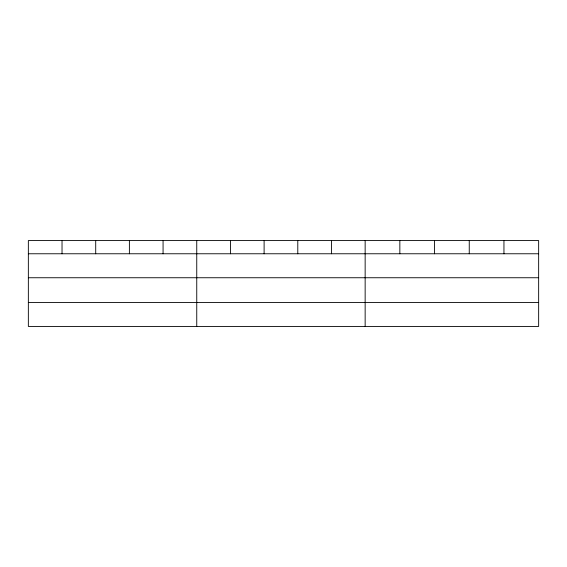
<?xml version="1.0" encoding="UTF-8"?>
<svg xmlns="http://www.w3.org/2000/svg" width="567" height="567" viewBox="0 0 567 567"><rect width="100%" height="100%" fill="white"/><g stroke="black" fill="none" stroke-linecap="round" stroke-linejoin="round"><path stroke-width="0.85" d="M538.65 277.745L538.65 240.578L28.35 240.578L28.35 326.422L538.65 326.422L538.65 277.745L28.35 277.745M28.35 253.768L538.65 253.768M28.35 302.445L538.65 302.445M503.95 240.578L503.95 253.768M469.249 240.578L469.249 253.768M434.549 240.578L434.549 253.768M399.848 240.578L399.848 253.768M365.148 240.578L365.148 326.422M331.468 240.578L331.468 253.768M297.788 240.578L297.788 253.768M264.109 240.578L264.109 253.768M230.429 240.578L230.429 253.768M196.749 240.578L196.749 326.422M163.069 240.578L163.069 253.768M129.389 240.578L129.389 253.768M95.71 240.578L95.71 253.768M62.03 240.578L62.03 253.768"/></g></svg>
